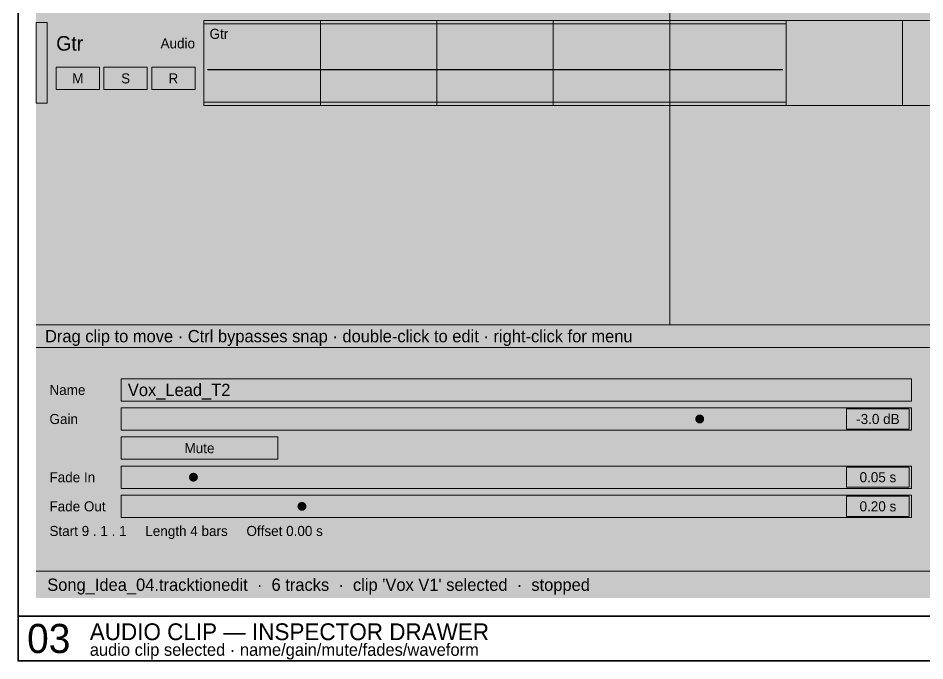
# Model space of a CAD drawing. Extents: x -16 to 3552, y -6016 to 16.
# Drawn here: x 1784 to 2594, y -2296 to -1722 of the extents above; entities that cross this region are included whole.
import ezdxf
from ezdxf.enums import TextEntityAlignment as Align

# ---------------------------------------------------------------- set-up
doc = ezdxf.new("R2010")
doc.units = 0
for name, color, linetype, lineweight, true_color in [('FORGE-DIM', 7, 'Continuous', 9, 0x9aa2a8), ('FORGE-SHEET', 7, 'Continuous', 35, 0x9aa2a8), ('UI-ACCENT', 7, 'Continuous', 18, 0xe0902f), ('UI-CLIP', 7, 'Continuous', 13, 0x2d3135), ('UI-GHOST', 7, 'Continuous', 9, 0x555c62), ('UI-HAIRLINE', 7, 'Continuous', 9, 0x34383c)]:
    doc.layers.add(name, color=color, linetype=linetype, lineweight=lineweight, true_color=true_color)
for name, color, linetype, true_color in [('FORGE-TITLE', 7, 'Continuous', 0xd6d9dc), ('UI-PANEL-BG', 7, 'Continuous', 0x232629), ('UI-RAISED', 7, 'Continuous', 0x2d3135), ('UI-SHELL-BG', 7, 'Continuous', 0x1a1c1e), ('UI-TEXT', 7, 'Continuous', 0xd6d9dc), ('UI-TEXT-SEC', 7, 'Continuous', 0x8a9095), ('UI-WAVEFORM', 7, 'Continuous', 0x707b84)]:
    doc.layers.add(name, color=color, linetype=linetype, true_color=true_color)

msp = doc.modelspace()

# ---------------------------------------------------------------- hatches: boundary and pattern name
at = {"layer": 'UI-ACCENT'}
h = msp.add_hatch(color=256, dxfattribs=at)
h.dxf.hatch_style = 1
edge = h.paths.add_edge_path()
edge.add_arc((2392.8, -2080), 4, 0, 360)
h = msp.add_hatch(color=256, dxfattribs=at)
h.dxf.hatch_style = 1
edge = h.paths.add_edge_path()
edge.add_arc((1940.6, -2132), 4, 0, 360)
h = msp.add_hatch(color=256, dxfattribs=at)
h.dxf.hatch_style = 1
edge = h.paths.add_edge_path()
edge.add_arc((2037.5, -2158), 4, 0, 360)
at = {"layer": 'UI-CLIP', "true_color": 0x222528}
h = msp.add_hatch(color=7, dxfattribs=at)
h.dxf.hatch_style = 1
h.paths.add_polyline_path([(1950, -1724), (3400, -1724), (3400, -1800), (1950, -1800)])
at = {"layer": 'UI-CLIP', "true_color": 0x5a86c4}
h = msp.add_hatch(color=7, dxfattribs=at)
h.dxf.hatch_style = 1
h.paths.add_polyline_path([(1800, -1726), (1810, -1726), (1810, -1798), (1800, -1798)])
at = {"layer": 'UI-CLIP', "true_color": 0x3d5577}
h = msp.add_hatch(color=7, dxfattribs=at)
h.dxf.hatch_style = 1
h.paths.add_polyline_path([(1950, -1727), (2470, -1727), (2470, -1797), (1950, -1797)])
at = {"layer": 'UI-CLIP', "true_color": 0x704817}
h = msp.add_hatch(color=7, dxfattribs=at)
h.dxf.hatch_style = 1
h.paths.add_polyline_path([(1876, -2070), (2392.8, -2070), (2392.8, -2090), (1876, -2090)])
h = msp.add_hatch(color=7, dxfattribs=at)
h.dxf.hatch_style = 1
h.paths.add_polyline_path([(1876, -2122), (1940.6, -2122), (1940.6, -2142), (1876, -2142)])
h = msp.add_hatch(color=7, dxfattribs=at)
h.dxf.hatch_style = 1
h.paths.add_polyline_path([(1876, -2148), (2037.5, -2148), (2037.5, -2168), (1876, -2168)])
at = {"layer": 'UI-PANEL-BG'}
h = msp.add_hatch(color=256, dxfattribs=at)
h.dxf.hatch_style = 1
h.paths.add_polyline_path([(1800, -1724), (1950, -1724), (1950, -1800), (1800, -1800)])
h = msp.add_hatch(color=256, dxfattribs=at)
h.dxf.hatch_style = 1
h.paths.add_polyline_path([(1800, -1996), (3400, -1996), (3400, -2016), (1800, -2016)])
h = msp.add_hatch(color=256, dxfattribs=at)
h.dxf.hatch_style = 1
h.paths.add_polyline_path([(1800, -2016), (3400, -2016), (3400, -2216), (1800, -2216)])
h = msp.add_hatch(color=256, dxfattribs=at)
h.dxf.hatch_style = 1
h.paths.add_polyline_path([(1800, -2216), (3400, -2216), (3400, -2240), (1800, -2240)])
at = {"layer": 'UI-RAISED'}
h = msp.add_hatch(color=256, dxfattribs=at)
h.dxf.hatch_style = 1
h.paths.add_polyline_path([(1818, -1765.8), (1856.67, -1765.8), (1856.67, -1785.8), (1818, -1785.8)])
h = msp.add_hatch(color=256, dxfattribs=at)
h.dxf.hatch_style = 1
h.paths.add_polyline_path([(1860.67, -1765.8), (1899.33, -1765.8), (1899.33, -1785.8), (1860.67, -1785.8)])
h = msp.add_hatch(color=256, dxfattribs=at)
h.dxf.hatch_style = 1
h.paths.add_polyline_path([(1903.33, -1765.8), (1942, -1765.8), (1942, -1785.8), (1903.33, -1785.8)])
h = msp.add_hatch(color=256, dxfattribs=at)
h.dxf.hatch_style = 1
h.paths.add_polyline_path([(1876, -2044), (2582, -2044), (2582, -2064), (1876, -2064)])
h = msp.add_hatch(color=256, dxfattribs=at)
h.dxf.hatch_style = 1
h.paths.add_polyline_path([(1876, -2070), (2582, -2070), (2582, -2090), (1876, -2090)])
h = msp.add_hatch(color=256, dxfattribs=at)
h.dxf.hatch_style = 1
h.paths.add_polyline_path([(2524, -2071), (2580, -2071), (2580, -2089), (2524, -2089)])
h = msp.add_hatch(color=256, dxfattribs=at)
h.dxf.hatch_style = 1
h.paths.add_polyline_path([(1876, -2096), (2016, -2096), (2016, -2116), (1876, -2116)])
h = msp.add_hatch(color=256, dxfattribs=at)
h.dxf.hatch_style = 1
h.paths.add_polyline_path([(1876, -2122), (2582, -2122), (2582, -2142), (1876, -2142)])
h = msp.add_hatch(color=256, dxfattribs=at)
h.dxf.hatch_style = 1
h.paths.add_polyline_path([(2524, -2123), (2580, -2123), (2580, -2141), (2524, -2141)])
h = msp.add_hatch(color=256, dxfattribs=at)
h.dxf.hatch_style = 1
h.paths.add_polyline_path([(1876, -2148), (2582, -2148), (2582, -2168), (1876, -2168)])
h = msp.add_hatch(color=256, dxfattribs=at)
h.dxf.hatch_style = 1
h.paths.add_polyline_path([(2524, -2149), (2580, -2149), (2580, -2167), (2524, -2167)])
at = {"layer": 'UI-SHELL-BG'}
h = msp.add_hatch(color=256, dxfattribs=at)
h.dxf.hatch_style = 1
h.paths.add_polyline_path([(1800, -1286), (3400, -1286), (3400, -2016), (1800, -2016)])
at = {"layer": 'UI-WAVEFORM'}
h = msp.add_hatch(color=256, dxfattribs=at)
h.dxf.hatch_style = 1
h.paths.add_polyline_path([(1953, -1762.2), (1956.01, -1759.24), (1959.01, -1757.95), (1962.02, -1758.15), (1965.02, -1758.56), (1968.03, -1758.56), (1971.04, -1758.85), (1974.04, -1758.77), (1977.05, -1759.05), (1980.05, -1759.48), (1983.06, -1759.95), (1986.06, -1760.38), (1989.07, -1760.94), (1992.08, -1761.38), (1995.08, -1761.81), (1998.09, -1761.77), (2001.09, -1761.66), (2004.1, -1761.19), (2007.11, -1761.02), (2010.11, -1760.43), (2013.12, -1760.12), (2016.12, -1759.72), (2019.13, -1758.93), (2022.13, -1759.1), (2025.14, -1758.98), (2028.15, -1757.75), (2031.15, -1757.42), (2034.16, -1757.63), (2037.16, -1756.26), (2040.17, -1755.41), (2043.18, -1756.15), (2046.18, -1755.84), (2049.19, -1756.04), (2052.19, -1755.67), (2055.2, -1754.73), (2058.2, -1755.05), (2061.21, -1753.94), (2064.22, -1754.67), (2067.22, -1754.65), (2070.23, -1753.04), (2073.23, -1753.09), (2076.24, -1752.97), (2079.25, -1752.38), (2082.25, -1752.29), (2085.26, -1752.4), (2088.26, -1753.31), (2091.27, -1751.87), (2094.27, -1750.44), (2097.28, -1749.64), (2100.29, -1750.05), (2103.29, -1751.06), (2106.3, -1751.53), (2109.3, -1750.85), (2112.31, -1750.55), (2115.32, -1751.95), (2118.32, -1752.33), (2121.33, -1752.19), (2124.33, -1751.74), (2127.34, -1750.76), (2130.35, -1751.15), (2133.35, -1752.66), (2136.36, -1751.39), (2139.36, -1751.85), (2142.37, -1751.94), (2145.37, -1752.81), (2148.38, -1752.84), (2151.39, -1753.05), (2154.39, -1752.37), (2157.4, -1753.69), (2160.4, -1753.47), (2163.41, -1754.29), (2166.42, -1753.77), (2169.42, -1754.97), (2172.43, -1755.24), (2175.43, -1755.4), (2178.44, -1755.13), (2181.44, -1756.15), (2184.45, -1756.16), (2187.46, -1756.72), (2190.46, -1757.06), (2193.47, -1757.16), (2196.47, -1756.85), (2199.48, -1757.45), (2202.49, -1757.51), (2205.49, -1758.46), (2208.5, -1758.56), (2211.5, -1759.22), (2214.51, -1759.85), (2217.51, -1760.11), (2220.52, -1760.45), (2223.53, -1761.06), (2226.53, -1761.51), (2229.54, -1761.81), (2232.54, -1761.77), (2235.55, -1761.57), (2238.56, -1761.36), (2241.56, -1761.08), (2244.57, -1760.43), (2247.57, -1759.62), (2250.58, -1758.94), (2253.58, -1758.78), (2256.59, -1758.98), (2259.6, -1758.59), (2262.6, -1757.64), (2265.61, -1756.89), (2268.61, -1756.55), (2271.62, -1756.8), (2274.63, -1756.29), (2277.63, -1755.94), (2280.64, -1755.32), (2283.64, -1755.51), (2286.65, -1754.14), (2289.65, -1753.37), (2292.66, -1754.33), (2295.67, -1754.42), (2298.67, -1753.05), (2301.68, -1753.57), (2304.68, -1752.16), (2307.69, -1752.35), (2310.7, -1751.89), (2313.7, -1751.54), (2316.71, -1752.51), (2319.71, -1752.75), (2322.72, -1752.88), (2325.73, -1751.75), (2328.73, -1751.1), (2331.74, -1752.25), (2334.74, -1750.73), (2337.75, -1751.22), (2340.75, -1751.94), (2343.76, -1751.76), (2346.77, -1750.16), (2349.77, -1750.53), (2352.78, -1750.55), (2355.78, -1749.79), (2358.79, -1749.33), (2361.8, -1749.7), (2364.8, -1750.86), (2367.81, -1751.05), (2370.81, -1750.4), (2373.82, -1750.46), (2376.82, -1751.11), (2379.83, -1752.11), (2382.84, -1752.66), (2385.84, -1752.17), (2388.85, -1752.45), (2391.85, -1753.95), (2394.86, -1753.29), (2397.87, -1752.71), (2400.87, -1752.81), (2403.88, -1752.85), (2406.88, -1753.03), (2409.89, -1754), (2412.89, -1754.22), (2415.9, -1755.2), (2418.91, -1756.29), (2421.91, -1756.62), (2424.92, -1757.02), (2427.92, -1756.63), (2430.93, -1756.96), (2433.94, -1757.5), (2436.94, -1757.91), (2439.95, -1758.75), (2442.95, -1759.05), (2445.96, -1759.32), (2448.96, -1759.84), (2451.97, -1760.37), (2454.98, -1760.79), (2457.98, -1761.22), (2460.99, -1761.62), (2463.99, -1761.84), (2467, -1761.77), (2467, -1774.23), (2463.99, -1774.16), (2460.99, -1774.38), (2457.98, -1774.78), (2454.98, -1775.21), (2451.97, -1775.63), (2448.96, -1776.16), (2445.96, -1776.68), (2442.95, -1776.95), (2439.95, -1777.25), (2436.94, -1778.09), (2433.94, -1778.5), (2430.93, -1779.04), (2427.92, -1779.37), (2424.92, -1778.98), (2421.91, -1779.38), (2418.91, -1779.71), (2415.9, -1780.8), (2412.89, -1781.78), (2409.89, -1782), (2406.88, -1782.97), (2403.88, -1783.15), (2400.87, -1783.19), (2397.87, -1783.29), (2394.86, -1782.71), (2391.85, -1782.05), (2388.85, -1783.55), (2385.84, -1783.83), (2382.84, -1783.34), (2379.83, -1783.89), (2376.82, -1784.89), (2373.82, -1785.54), (2370.81, -1785.6), (2367.81, -1784.95), (2364.8, -1785.14), (2361.8, -1786.3), (2358.79, -1786.67), (2355.78, -1786.21), (2352.78, -1785.45), (2349.77, -1785.47), (2346.77, -1785.84), (2343.76, -1784.24), (2340.75, -1784.06), (2337.75, -1784.78), (2334.74, -1785.27), (2331.74, -1783.75), (2328.73, -1784.9), (2325.73, -1784.25), (2322.72, -1783.12), (2319.71, -1783.25), (2316.71, -1783.49), (2313.7, -1784.46), (2310.7, -1784.11), (2307.69, -1783.65), (2304.68, -1783.84), (2301.68, -1782.43), (2298.67, -1782.95), (2295.67, -1781.58), (2292.66, -1781.67), (2289.65, -1782.63), (2286.65, -1781.86), (2283.64, -1780.49), (2280.64, -1780.68), (2277.63, -1780.06), (2274.63, -1779.71), (2271.62, -1779.2), (2268.61, -1779.45), (2265.61, -1779.11), (2262.6, -1778.36), (2259.6, -1777.41), (2256.59, -1777.02), (2253.58, -1777.22), (2250.58, -1777.06), (2247.57, -1776.38), (2244.57, -1775.57), (2241.56, -1774.92), (2238.56, -1774.64), (2235.55, -1774.43), (2232.54, -1774.23), (2229.54, -1774.19), (2226.53, -1774.49), (2223.53, -1774.94), (2220.52, -1775.55), (2217.51, -1775.89), (2214.51, -1776.15), (2211.5, -1776.78), (2208.5, -1777.44), (2205.49, -1777.54), (2202.49, -1778.49), (2199.48, -1778.55), (2196.47, -1779.15), (2193.47, -1778.84), (2190.46, -1778.94), (2187.46, -1779.28), (2184.45, -1779.84), (2181.44, -1779.85), (2178.44, -1780.87), (2175.43, -1780.6), (2172.43, -1780.76), (2169.42, -1781.03), (2166.42, -1782.23), (2163.41, -1781.71), (2160.4, -1782.53), (2157.4, -1782.31), (2154.39, -1783.63), (2151.39, -1782.95), (2148.38, -1783.16), (2145.37, -1783.19), (2142.37, -1784.06), (2139.36, -1784.15), (2136.36, -1784.61), (2133.35, -1783.34), (2130.35, -1784.85), (2127.34, -1785.24), (2124.33, -1784.26), (2121.33, -1783.81), (2118.32, -1783.67), (2115.32, -1784.05), (2112.31, -1785.45), (2109.3, -1785.15), (2106.3, -1784.47), (2103.29, -1784.94), (2100.29, -1785.95), (2097.28, -1786.36), (2094.27, -1785.56), (2091.27, -1784.13), (2088.26, -1782.69), (2085.26, -1783.6), (2082.25, -1783.71), (2079.25, -1783.62), (2076.24, -1783.03), (2073.23, -1782.91), (2070.23, -1782.96), (2067.22, -1781.35), (2064.22, -1781.33), (2061.21, -1782.06), (2058.2, -1780.95), (2055.2, -1781.27), (2052.19, -1780.33), (2049.19, -1779.96), (2046.18, -1780.16), (2043.18, -1779.85), (2040.17, -1780.59), (2037.16, -1779.74), (2034.16, -1778.37), (2031.15, -1778.58), (2028.15, -1778.25), (2025.14, -1777.02), (2022.13, -1776.9), (2019.13, -1777.07), (2016.12, -1776.28), (2013.12, -1775.88), (2010.11, -1775.57), (2007.11, -1774.98), (2004.1, -1774.81), (2001.09, -1774.34), (1998.09, -1774.23), (1995.08, -1774.19), (1992.08, -1774.62), (1989.07, -1775.06), (1986.06, -1775.62), (1983.06, -1776.05), (1980.05, -1776.52), (1977.05, -1776.95), (1974.04, -1777.23), (1971.04, -1777.15), (1968.03, -1777.44), (1965.02, -1777.44), (1962.02, -1777.85), (1959.01, -1778.05), (1956.01, -1776.76), (1953, -1773.8)])

# ---------------------------------------------------------------- linework, layer by layer
at = {"layer": 'FORGE-SHEET'}
msp.add_line((1784, -2256), (3416, -2256), dxfattribs=at)
msp.add_lwpolyline([(1784, -1224), (3416, -1224), (3416, -2296), (1784, -2296)], close=True, dxfattribs=at)
at = {"layer": 'UI-ACCENT'}
msp.add_line((2366, -1302), (2366, -1996), dxfattribs=at)
at = {"layer": 'UI-GHOST'}
for p, q in [((1950, -1724), (1950, -1800)), ((2054, -1724), (2054, -1800)), ((2158, -1724), (2158, -1800)), ((2262, -1724), (2262, -1800)), ((2366, -1724), (2366, -1800)), ((2470, -1724), (2470, -1800)), ((2574, -1724), (2574, -1800))]:
    msp.add_line(p, q, dxfattribs=at)
at = {"layer": 'UI-HAIRLINE'}
for p, q in [((1800, -1996), (3400, -1996)), ((1800, -2016), (3400, -2016)), ((1800, -2216), (3400, -2216))]:
    msp.add_line(p, q, dxfattribs=at)
at = {"layer": 'UI-HAIRLINE', "true_color": 0x141618}
msp.add_lwpolyline([(1950, -1724), (3400, -1724), (3400, -1800), (1950, -1800)], close=True, dxfattribs=at)
at = {"layer": 'UI-HAIRLINE'}
for points in [[(1800, -1726), (1810, -1726), (1810, -1798), (1800, -1798)], [(1818, -1765.8), (1856.67, -1765.8), (1856.67, -1785.8), (1818, -1785.8)], [(1860.67, -1765.8), (1899.33, -1765.8), (1899.33, -1785.8), (1860.67, -1785.8)], [(1903.33, -1765.8), (1942, -1765.8), (1942, -1785.8), (1903.33, -1785.8)], [(1876, -2044), (2582, -2044), (2582, -2064), (1876, -2064)], [(1876, -2070), (2582, -2070), (2582, -2090), (1876, -2090)], [(2524, -2071), (2580, -2071), (2580, -2089), (2524, -2089)], [(1876, -2096), (2016, -2096), (2016, -2116), (1876, -2116)], [(1876, -2122), (2582, -2122), (2582, -2142), (1876, -2142)], [(2524, -2123), (2580, -2123), (2580, -2141), (2524, -2141)], [(1876, -2148), (2582, -2148), (2582, -2168), (1876, -2168)], [(2524, -2149), (2580, -2149), (2580, -2167), (2524, -2167)]]:
    msp.add_lwpolyline(points, close=True, dxfattribs=at)
at = {"layer": 'UI-HAIRLINE', "true_color": 0x101010}
msp.add_lwpolyline([(1950, -1727), (2470, -1727), (2470, -1797), (1950, -1797)], close=True, dxfattribs=at)
at = {"layer": 'UI-WAVEFORM'}
msp.add_line((1953, -1768), (2467, -1768), dxfattribs=at)

# ---------------------------------------------------------------- texts
at = {"layer": 'FORGE-DIM'}
msp.add_text('audio clip selected · name/gain/mute/fades/waveform', height=11, dxfattribs=at).set_placement((1848, -2286), align=Align.MIDDLE_LEFT)
at = {"layer": 'FORGE-TITLE'}
for s, height, p in [('03', 26, (1792, -2276)), ('AUDIO CLIP — INSPECTOR DRAWER', 15, (1848, -2270))]:
    msp.add_text(s, height=height, dxfattribs=at).set_placement(p, align=Align.MIDDLE_LEFT)
at = {"layer": 'UI-TEXT'}
for s, height, p in [('Gtr', 9, (1955, -1736)), ('Gtr', 13, (1818, -1744.52)), ('Vox_Lead_T2', 11, (1882, -2054))]:
    msp.add_text(s, height=height, dxfattribs=at).set_placement(p, align=Align.MIDDLE_LEFT)
for s, p in [('M', (1837.33, -1775.8)), ('S', (1880, -1775.8)), ('R', (1922.67, -1775.8)), ('-3.0 dB', (2552, -2080)), ('Mute', (1946, -2106)), ('0.05 s', (2552, -2132)), ('0.20 s', (2552, -2158))]:
    msp.add_text(s, height=9, dxfattribs=at).set_placement(p, align=Align.MIDDLE_CENTER)
at = {"layer": 'UI-TEXT-SEC'}
msp.add_text('Audio', height=9, dxfattribs=at).set_placement((1942, -1744.52), align=Align.MIDDLE_RIGHT)
for s, height, p in [('Drag clip to move · Ctrl bypasses snap · double-click to edit · right-click for menu', 11, (1808, -2006)), ('Name', 9, (1812, -2054)), ('Gain', 9, (1812, -2080)), ('Fade In', 9, (1812, -2132)), ('Fade Out', 9, (1812, -2158)), ('Start 9 . 1 . 1     Length 4 bars     Offset 0.00 s', 9, (1812, -2180)), ("Song_Idea_04.tracktionedit  ·  6 tracks  ·  clip 'Vox V1' selected  ·  stopped", 11, (1810, -2228))]:
    msp.add_text(s, height=height, dxfattribs=at).set_placement(p, align=Align.MIDDLE_LEFT)

doc.saveas('drawing.dxf')
